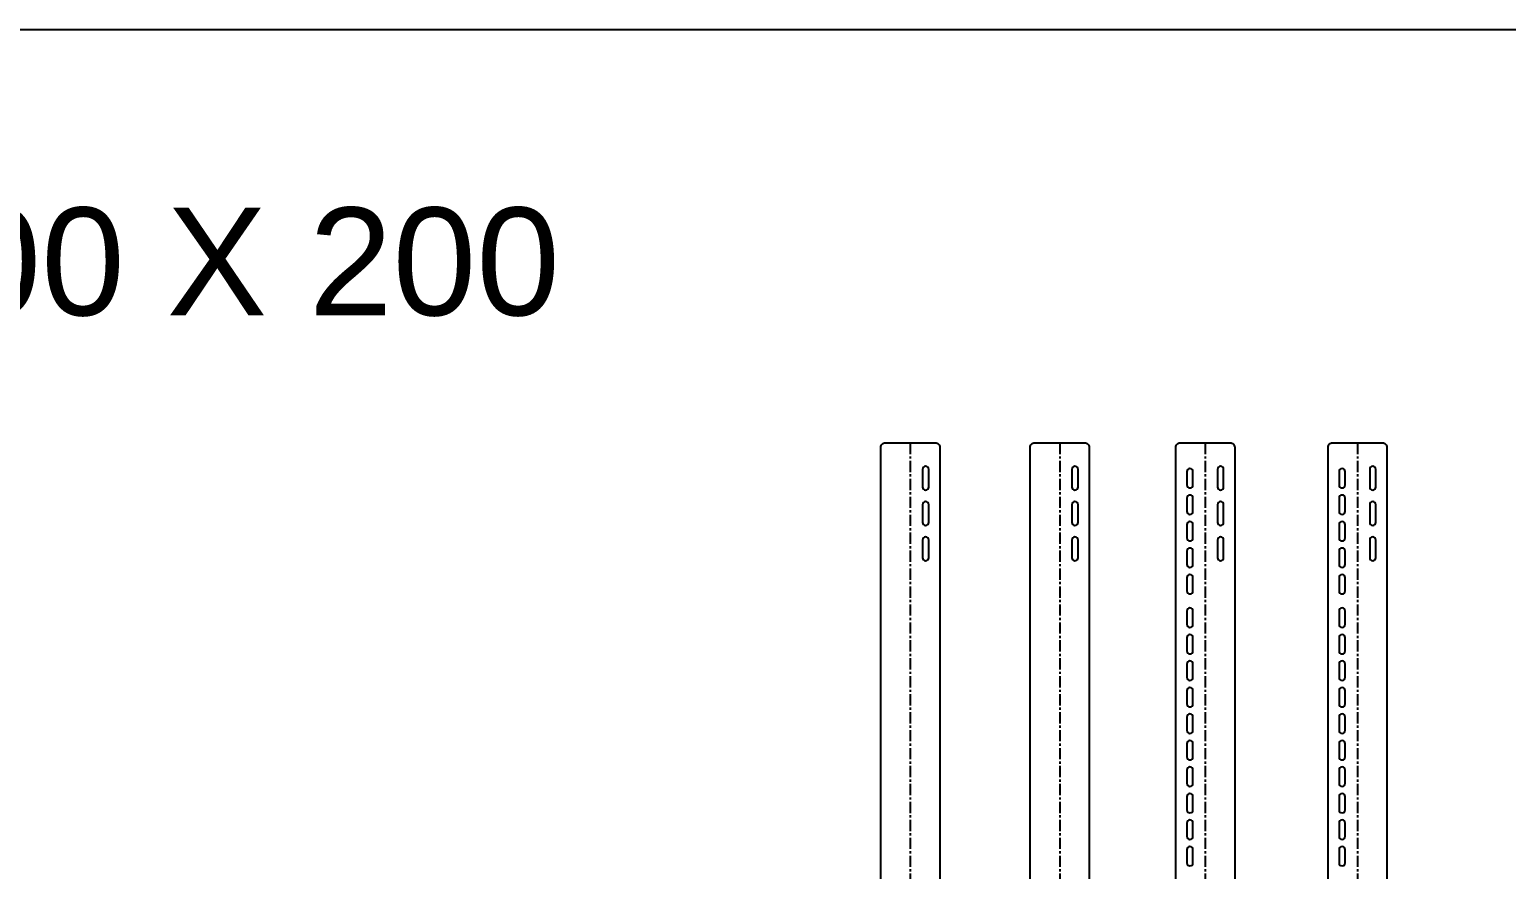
# Model space of a CAD drawing. Header units: inches. Extents: x 931 to 7871, y 712 to 4412.
# Drawn here: x 2729 to 4401, y 3461 to 4412 of the extents above; entities that cross this region are included whole.
import ezdxf

# ---------------------------------------------------------------- set-up
doc = ezdxf.new("R2010")
doc.units = ezdxf.units.IN
doc.header["$MEASUREMENT"] = 0
doc.linetypes.add('CENTERX2', pattern=[20.32, 12.7, -2.54, 2.54, -2.54])
doc.layers.add('BENDING', color=4, linetype='Continuous')
doc.layers.add('NOTE', color=2, linetype='Continuous')
doc.styles.get("Standard").update_dxf_attribs({"font": 'arial.ttf'})

msp = doc.modelspace()

# ---------------------------------------------------------------- linework, layer by layer
at = {"color": 7, "linetype": 'Continuous', "lineweight": 25}
for points in [[(3692.9, 2569), (3692.9, 3939, -0.414214), (3697.9, 3944), (3754.7, 3944, -0.414214), (3759.7, 3939), (3759.7, 2569, -0.414214), (3754.7, 2564), (3697.9, 2564, -0.414214)], [(3862.1, 2569), (3862.1, 3939, -0.414214), (3867.1, 3944), (3923.8, 3944, -0.414214), (3928.8, 3939), (3928.8, 2569, -0.414214), (3923.8, 2564), (3867.1, 2564, -0.414214)], [(4026.9, 2569), (4026.9, 3939, -0.414214), (4031.9, 3944), (4088.6, 3944, -0.414214), (4093.6, 3939), (4093.6, 2569, -0.414214), (4088.6, 2564), (4031.9, 2564, -0.414214)], [(4199.3, 2569), (4199.3, 3939, -0.414214), (4204.3, 3944), (4261, 3944, -0.414214), (4266, 3939), (4266, 2569, -0.414214), (4261, 2564), (4204.3, 2564, -0.414214)], [(3747.2, 3914, 1), (3740.2, 3914), (3740.2, 3894, 1), (3747.2, 3894)], [(3916.3, 3914, 1), (3909.3, 3914), (3909.3, 3894, 1), (3916.3, 3894)], [(4046.4, 3911.5, 1), (4039.4, 3911.5), (4039.4, 3896.5, 1), (4046.4, 3896.5)], [(4081.1, 3914, 1), (4074.1, 3914), (4074.1, 3894, 1), (4081.1, 3894)], [(4218.8, 3911.5, 1), (4211.8, 3911.5), (4211.8, 3896.5, 1), (4218.8, 3896.5)], [(4253.5, 3914, 1), (4246.5, 3914), (4246.5, 3894, 1), (4253.5, 3894)], [(4046.4, 3881.5, 1), (4039.4, 3881.5), (4039.4, 3866.5, 1), (4046.4, 3866.5)], [(4218.8, 3881.5, 1), (4211.8, 3881.5), (4211.8, 3866.5, 1), (4218.8, 3866.5)], [(3747.2, 3874, 1), (3740.2, 3874), (3740.2, 3854, 1), (3747.2, 3854)], [(3916.3, 3874, 1), (3909.3, 3874), (3909.3, 3854, 1), (3916.3, 3854)], [(4081.1, 3874, 1), (4074.1, 3874), (4074.1, 3854, 1), (4081.1, 3854)], [(4253.5, 3874, 1), (4246.5, 3874), (4246.5, 3854, 1), (4253.5, 3854)], [(4046.4, 3851.5, 1), (4039.4, 3851.5), (4039.4, 3836.5, 1), (4046.4, 3836.5)], [(4218.8, 3851.5, 1), (4211.8, 3851.5), (4211.8, 3836.5, 1), (4218.8, 3836.5)], [(3747.2, 3834, 1), (3740.2, 3834), (3740.2, 3814, 1), (3747.2, 3814)], [(3916.3, 3834, 1), (3909.3, 3834), (3909.3, 3814, 1), (3916.3, 3814)], [(4081.1, 3834, 1), (4074.1, 3834), (4074.1, 3814, 1), (4081.1, 3814)], [(4253.5, 3834, 1), (4246.5, 3834), (4246.5, 3814, 1), (4253.5, 3814)], [(4046.4, 3821.5, 1), (4039.4, 3821.5), (4039.4, 3806.5, 1), (4046.4, 3806.5)], [(4218.8, 3821.5, 1), (4211.8, 3821.5), (4211.8, 3806.5, 1), (4218.8, 3806.5)], [(4046.4, 3791.5, 1), (4039.4, 3791.5), (4039.4, 3776.5, 1), (4046.4, 3776.5)], [(4218.8, 3791.5, 1), (4211.8, 3791.5), (4211.8, 3776.5, 1), (4218.8, 3776.5)], [(4046.4, 3753.6, 1), (4039.4, 3753.6), (4039.4, 3738.6, 1), (4046.4, 3738.6)], [(4218.8, 3753.6, 1), (4211.8, 3753.6), (4211.8, 3738.6, 1), (4218.8, 3738.6)], [(4046.4, 3723.6, 1), (4039.4, 3723.6), (4039.4, 3708.6, 1), (4046.4, 3708.6)], [(4218.8, 3723.6, 1), (4211.8, 3723.6), (4211.8, 3708.6, 1), (4218.8, 3708.6)], [(4046.4, 3693.6, 1), (4039.4, 3693.6), (4039.4, 3678.6, 1), (4046.4, 3678.6)], [(4218.8, 3693.6, 1), (4211.8, 3693.6), (4211.8, 3678.6, 1), (4218.8, 3678.6)], [(4046.4, 3663.6, 1), (4039.4, 3663.6), (4039.4, 3648.6, 1), (4046.4, 3648.6)], [(4218.8, 3663.6, 1), (4211.8, 3663.6), (4211.8, 3648.6, 1), (4218.8, 3648.6)], [(4046.4, 3633.6, 1), (4039.4, 3633.6), (4039.4, 3618.6, 1), (4046.4, 3618.6)], [(4218.8, 3633.6, 1), (4211.8, 3633.6), (4211.8, 3618.6, 1), (4218.8, 3618.6)], [(4046.4, 3603.6, 1), (4039.4, 3603.6), (4039.4, 3588.6, 1), (4046.4, 3588.6)], [(4218.8, 3603.6, 1), (4211.8, 3603.6), (4211.8, 3588.6, 1), (4218.8, 3588.6)], [(4046.4, 3573.6, 1), (4039.4, 3573.6), (4039.4, 3558.6, 1), (4046.4, 3558.6)], [(4218.8, 3573.6, 1), (4211.8, 3573.6), (4211.8, 3558.6, 1), (4218.8, 3558.6)], [(4046.4, 3543.6, 1), (4039.4, 3543.6), (4039.4, 3528.6, 1), (4046.4, 3528.6)], [(4218.8, 3543.6, 1), (4211.8, 3543.6), (4211.8, 3528.6, 1), (4218.8, 3528.6)], [(4046.4, 3513.6, 1), (4039.4, 3513.6), (4039.4, 3498.6, 1), (4046.4, 3498.6)], [(4218.8, 3513.6, 1), (4211.8, 3513.6), (4211.8, 3498.6, 1), (4218.8, 3498.6)], [(4046.4, 3483.6, 1), (4039.4, 3483.6), (4039.4, 3468.6, 1), (4046.4, 3468.6)], [(4218.8, 3483.6, 1), (4211.8, 3483.6), (4211.8, 3468.6, 1), (4218.8, 3468.6)]]:
    msp.add_lwpolyline(points, format="xyb", close=True, dxfattribs=at)
at = {"layer": 'BENDING', "linetype": 'CENTERX2'}
for p, q in [((3726.3, 3944), (3726.3, 2564)), ((3895.5, 3944), (3895.5, 2564)), ((4060.2, 3944), (4060.2, 2564)), ((4232.7, 3944), (4232.7, 2564))]:
    msp.add_line(p, q, dxfattribs=at)
at = {"layer": 'NOTE'}
msp.add_lwpolyline([(931.4, 4412), (4517.2, 4412), (4517.2, 712), (931.4, 712)], close=True, dxfattribs=at)

# ---------------------------------------------------------------- texts
at = {"layer": 'NOTE', "insert": (1870.4, 4210.4), "char_height": 122, "attachment_point": 1}
msp.add_mtext_dynamic_manual_height_columns('1500 X 1000 X 200', width=1515.192, gutter_width=17.5, heights=[0], dxfattribs=at)

doc.saveas('drawing.dxf')
